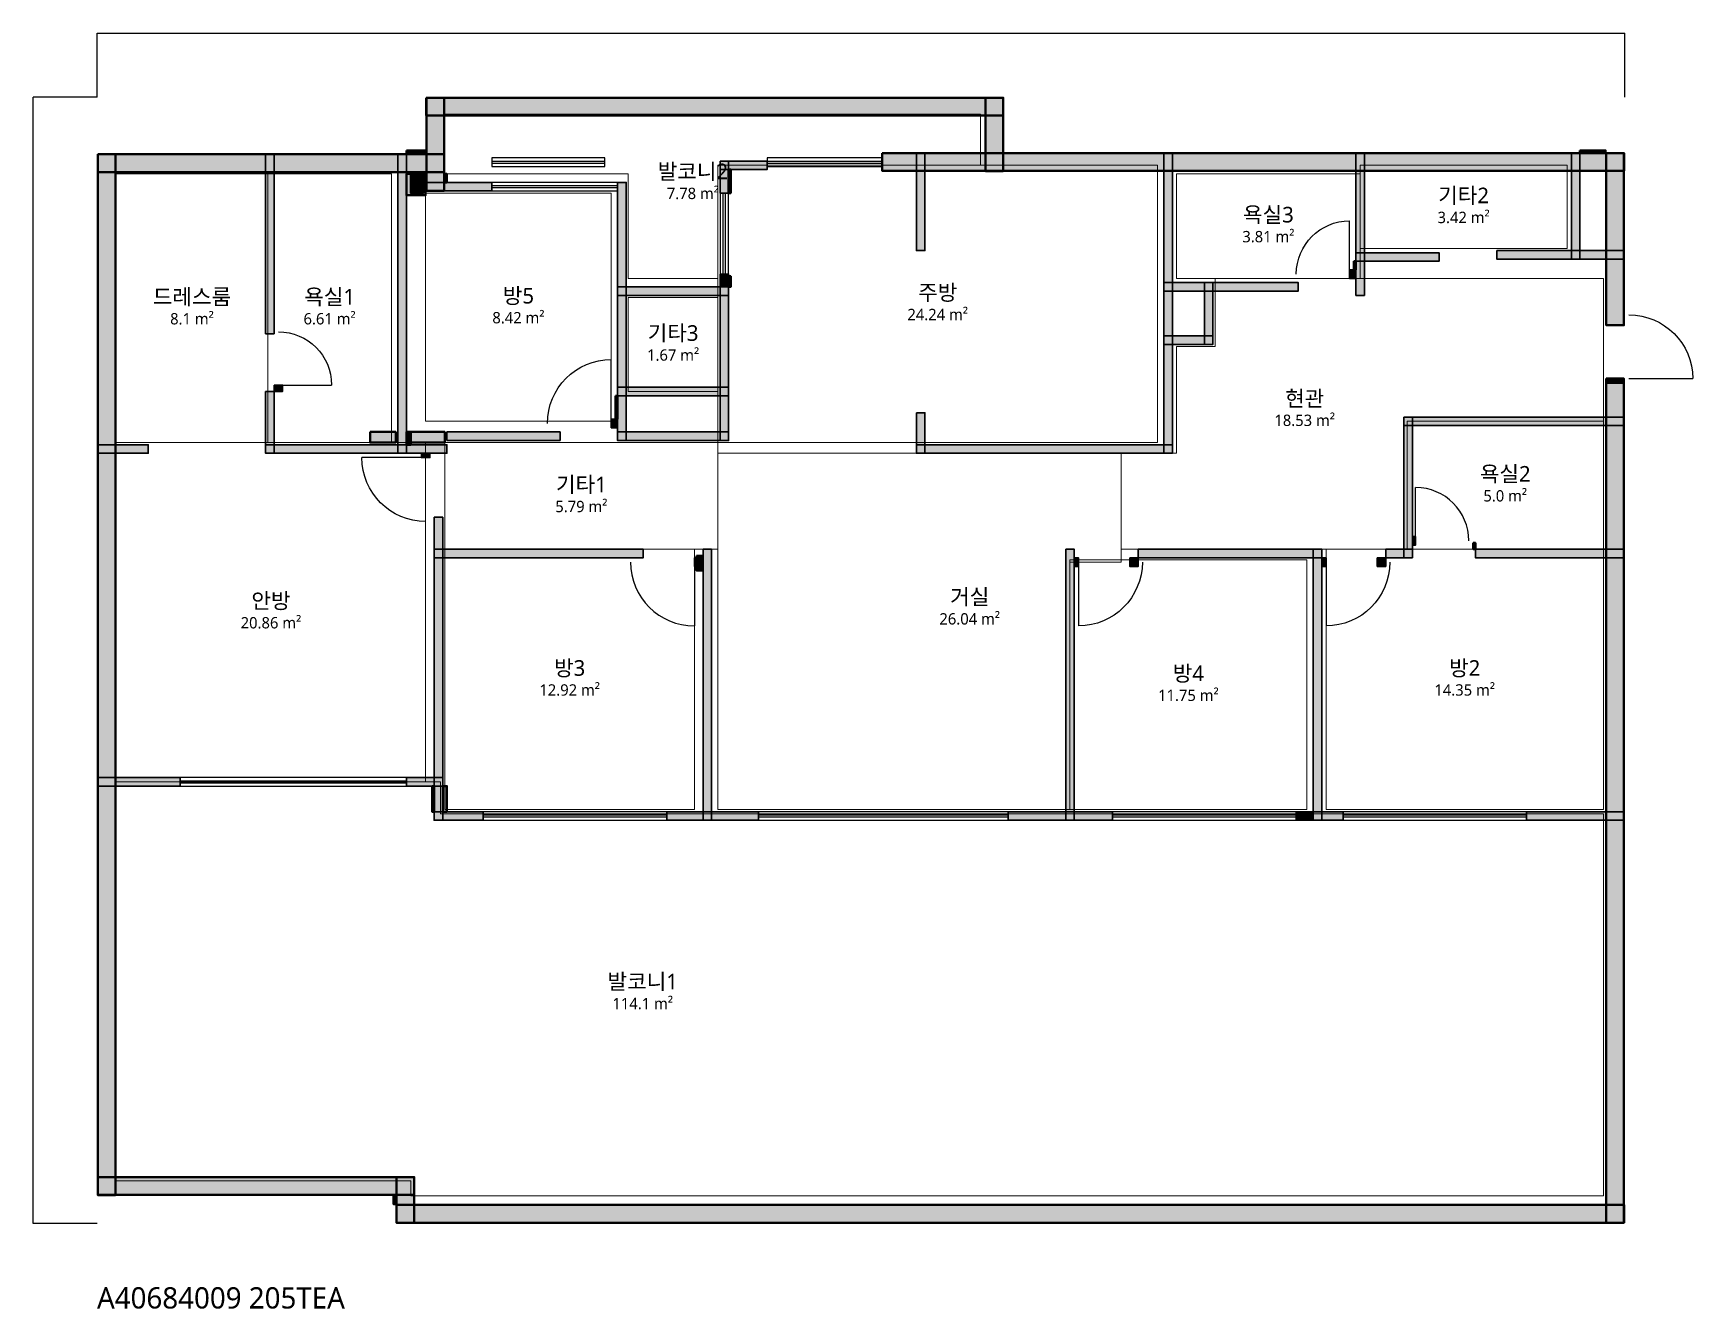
# Model space of a CAD drawing. Header units: millimetres. Extents: x -900 to 22500, y -1204 to 16784.
import ezdxf

# ---------------------------------------------------------------- set-up
doc = ezdxf.new("R2010")
doc.units = ezdxf.units.MM
for name, color, linetype, lineweight in [('A-ANNO-DIMS', 3, 'Continuous', 13), ('A-AREA', 9, 'Continuous', 13), ('A-AREA-IDEN', 7, 'Continuous', 18), ('A-DOOR', 4, 'Continuous', 25), ('A-GLAZ', 5, 'Continuous', 25), ('A-WALL-EXTR', 7, 'Continuous', 50), ('A-WALL-PATT', 8, 'Continuous', 9), ('A-WALL-PRTN', 8, 'Continuous', 35)]:
    doc.layers.add(name, color=color, linetype=linetype, lineweight=lineweight)
doc.styles.add('OpenSansCondensed-Light', font='OpenSansCondensed-Light.ttf')
doc.styles.get("Standard").update_dxf_attribs({"font": 'malgun.ttf'})
doc.dimstyles.new('EZDXF', dxfattribs={"dimtxt": 0.25, "dimasz": 0.175, "dimexe": 0.375, "dimexo": 0.125, "dimgap": 0.1, "dimtad": 1, "dimlfac": 100, "dimzin": 12, "dimdsep": 46, "dimtxsty": 'OpenSansCondensed-Light', "dimblk": 'ARCHTICK', "dimcen": 2.5, "dimazin": 3, "dimtfac": 0.5, "dimtmove": 2, "dimatfit": 3})

# ---------------------------------------------------------------- blocks, each defined once
blk = doc.blocks.new('JJ-DOOR-SWING')
blk.add_line((0, 0), (0, 1000))
blk.add_arc((0, 0), 1000, 0, 90)
blk = doc.blocks.new('JJ-WIN-DOUBLE')
for p, q in [((0, 120), (1000, 120)), ((0, -120), (1000, -120))]:
    blk.add_line(p, q)
blk.add_lwpolyline([(0, -500), (1000, -500), (1000, 500), (0, 500)], close=True)
blk = doc.blocks.new('_ARCHTICK')
at = {"color": 0, "linetype": 'BYBLOCK', "const_width": 0.15}
blk.add_lwpolyline([(-0.5, -0.5), (0.5, 0.5)], dxfattribs=at)

msp = doc.modelspace()

# ---------------------------------------------------------------- hatches: boundary and pattern name
at = {"layer": 'A-WALL-PATT'}
h = msp.add_hatch(color=8, dxfattribs=at)
h.dxf.hatch_style = 1
h.paths.add_polyline_path([(4641.8, 15873.4), (12776.2, 15873.4), (12776.2, 15623.4), (4641.8, 15623.4)])
h = msp.add_hatch(color=8, dxfattribs=at)
h.dxf.hatch_style = 1
h.paths.add_polyline_path([(4643.1, 15874.8), (4893.1, 15874.8), (4893.1, 14560.1), (4643.1, 14560.1)])
h = msp.add_hatch(color=8, dxfattribs=at)
h.dxf.hatch_style = 1
h.paths.add_polyline_path([(12524.9, 15874.8), (12774.9, 15874.8), (12774.9, 14839.9), (12524.9, 14839.9)])
h = msp.add_hatch(color=8, dxfattribs=at)
h.dxf.hatch_style = 1
h.paths.add_polyline_path([(9, 15076.2), (4894.5, 15076.2), (4894.5, 14826.2), (9, 14826.2)])
h = msp.add_hatch(color=8, dxfattribs=at)
h.dxf.hatch_style = 1
h.paths.add_polyline_path([(10.4, 15077.6), (260.4, 15077.6), (260.4, 400.1), (10.4, 400.1)])
h = msp.add_hatch(color=8, dxfattribs=at)
h.dxf.hatch_style = 1
h.paths.add_polyline_path([(2376.7, 15077.6), (2496.7, 15077.6), (2496.7, 12544.6), (2376.7, 12544.6)])
h = msp.add_hatch(color=8, dxfattribs=at)
h.dxf.hatch_style = 1
h.paths.add_polyline_path([(4241.9, 15077.6), (4361.9, 15077.6), (4361.9, 10859.9), (4241.9, 10859.9)])
h = msp.add_hatch(color=8, dxfattribs=at)
h.dxf.hatch_style = 1
h.paths.add_polyline_path([(4362, 15131.7), (4632.8, 15131.7), (4632.8, 15101.6), (4362, 15101.6)])
h = msp.add_hatch(color=8, dxfattribs=at)
h.dxf.hatch_style = 1
h.paths.add_polyline_path([(8784.2, 14981.1), (9446, 14981.1), (9446, 14861.1), (8784.2, 14861.1)])
h = msp.add_hatch(color=8, dxfattribs=at)
h.dxf.hatch_style = 1
h.paths.add_polyline_path([(8784.4, 14981.3), (8904.4, 14981.3), (8904.4, 14530.1), (8784.4, 14530.1)])
h = msp.add_hatch(color=8, dxfattribs=at)
h.dxf.hatch_style = 1
h.paths.add_polyline_path([(11070.5, 15091.3), (21530.3, 15091.3), (21530.3, 14841.3), (11070.5, 14841.3)])
h = msp.add_hatch(color=8, dxfattribs=at)
h.dxf.hatch_style = 1
h.paths.add_polyline_path([(11552, 15092.6), (11672, 15092.6), (11672, 13717.8), (11552, 13717.8)])
h = msp.add_hatch(color=8, dxfattribs=at)
h.dxf.hatch_style = 1
h.paths.add_polyline_path([(15041.6, 15092.6), (15161.6, 15092.6), (15161.6, 10859.9), (15041.6, 10859.9)])
h = msp.add_hatch(color=8, dxfattribs=at)
h.dxf.hatch_style = 1
h.paths.add_polyline_path([(17749.1, 15092.6), (17869.1, 15092.6), (17869.1, 13086.1), (17749.1, 13086.1)])
h = msp.add_hatch(color=8, dxfattribs=at)
h.dxf.hatch_style = 1
h.paths.add_polyline_path([(20787.5, 15092.6), (20907.5, 15092.6), (20907.5, 13597.5), (20787.5, 13597.5)])
h = msp.add_hatch(color=8, dxfattribs=at)
h.dxf.hatch_style = 1
h.paths.add_polyline_path([(20907.6, 15131.7), (21268.6, 15131.7), (21268.6, 15101.6), (20907.6, 15101.6)])
h = msp.add_hatch(color=8, dxfattribs=at)
h.dxf.hatch_style = 1
h.paths.add_polyline_path([(21279, 15092.6), (21529, 15092.6), (21529, 12664.9), (21279, 12664.9)])
h = msp.add_hatch(color=8, dxfattribs=at)
h.dxf.hatch_style = 1
h.paths.add_polyline_path([(4362, 14800.8), (4632.8, 14800.8), (4632.8, 14500), (4362, 14500)])
h = msp.add_hatch(color=8, dxfattribs=at)
h.dxf.hatch_style = 1
h.paths.add_polyline_path([(4422.2, 14800.8), (4632.8, 14800.8), (4632.8, 14740.6), (4422.2, 14740.6)])
h = msp.add_hatch(color=8, dxfattribs=at)
h.dxf.hatch_style = 1
h.paths.add_polyline_path([(4903.5, 14800.8), (4933.6, 14800.8), (4933.6, 14680.5), (4903.5, 14680.5)])
h = msp.add_hatch(color=8, dxfattribs=at)
h.dxf.hatch_style = 1
h.paths.add_polyline_path([(8784.4, 14861), (8904.4, 14861), (8904.4, 14530.1), (8784.4, 14530.1)])
h = msp.add_hatch(color=8, dxfattribs=at)
h.dxf.hatch_style = 1
h.paths.add_polyline_path([(8904.5, 14861), (8934.6, 14861), (8934.6, 14530.1), (8904.5, 14530.1)])
h = msp.add_hatch(color=8, dxfattribs=at)
h.dxf.hatch_style = 1
h.paths.add_polyline_path([(4422.2, 14740.6), (4422.2, 14530.1), (4602.7, 14530.1), (4602.7, 14740.6)])
h = msp.add_hatch(color=8, dxfattribs=at)
h.dxf.hatch_style = 1
h.paths.add_polyline_path([(4641.8, 14680.3), (5565.3, 14680.3), (5565.3, 14560.3), (4641.8, 14560.3)])
h = msp.add_hatch(color=8, dxfattribs=at)
h.dxf.hatch_style = 1
h.paths.add_polyline_path([(7340.4, 14680.5), (7460.4, 14680.5), (7460.4, 11040.4), (7340.4, 11040.4)])
h = msp.add_hatch(color=8, dxfattribs=at)
h.dxf.hatch_style = 1
h.paths.add_polyline_path([(17748.9, 13687.6), (18922.2, 13687.6), (18922.2, 13567.6), (17748.9, 13567.6)])
h = msp.add_hatch(color=8, dxfattribs=at)
h.dxf.hatch_style = 1
h.paths.add_polyline_path([(19734.4, 13717.6), (21530.3, 13717.6), (21530.3, 13597.6), (19734.4, 13597.6)])
h = msp.add_hatch(color=8, dxfattribs=at)
h.dxf.hatch_style = 1
h.paths.add_polyline_path([(8784.4, 13386.9), (8904.4, 13386.9), (8904.4, 11040.4), (8784.4, 11040.4)])
h = msp.add_hatch(color=8, dxfattribs=at)
h.dxf.hatch_style = 1
h.paths.add_polyline_path([(8784.4, 13386.9), (8904.4, 13386.9), (8904.4, 13206.4), (8784.4, 13206.4)])
h = msp.add_hatch(color=8, dxfattribs=at)
h.dxf.hatch_style = 1
h.paths.add_polyline_path([(8904.5, 13356.8), (8934.6, 13356.8), (8934.6, 13206.4), (8904.5, 13206.4)])
h = msp.add_hatch(color=8, dxfattribs=at)
h.dxf.hatch_style = 1
h.paths.add_polyline_path([(17658.7, 13446.9), (17748.9, 13446.9), (17748.9, 13326.9), (17658.7, 13326.9)])
h = msp.add_hatch(color=8, dxfattribs=at)
h.dxf.hatch_style = 1
h.paths.add_polyline_path([(17718.8, 13567.4), (17748.9, 13567.4), (17748.9, 13447.1), (17718.8, 13447.1)])
h = msp.add_hatch(color=8, dxfattribs=at)
h.dxf.hatch_style = 1
h.paths.add_polyline_path([(7340.2, 13206.2), (8904.5, 13206.2), (8904.5, 13086.2), (7340.2, 13086.2)])
h = msp.add_hatch(color=8, dxfattribs=at)
h.dxf.hatch_style = 1
h.paths.add_polyline_path([(15041.5, 13266.4), (16936.7, 13266.4), (16936.7, 13146.4), (15041.5, 13146.4)])
h = msp.add_hatch(color=8, dxfattribs=at)
h.dxf.hatch_style = 1
h.paths.add_polyline_path([(15613.2, 13266.6), (15733.2, 13266.6), (15733.2, 12394.2), (15613.2, 12394.2)])
h = msp.add_hatch(color=8, dxfattribs=at)
h.dxf.hatch_style = 1
h.paths.add_polyline_path([(15041.5, 12514.3), (15733.4, 12514.3), (15733.4, 12394.3), (15041.5, 12394.3)])
h = msp.add_hatch(color=8, dxfattribs=at)
h.dxf.hatch_style = 1
h.paths.add_polyline_path([(2376.7, 11732.3), (2496.7, 11732.3), (2496.7, 10859.9), (2376.7, 10859.9)])
h = msp.add_hatch(color=8, dxfattribs=at)
h.dxf.hatch_style = 1
h.paths.add_polyline_path([(2497, 11822.6), (2617, 11822.6), (2617, 11732.3), (2497, 11732.3)])
h = msp.add_hatch(color=8, dxfattribs=at)
h.dxf.hatch_style = 1
h.paths.add_polyline_path([(7340.2, 11792.3), (8904.5, 11792.3), (8904.5, 11672.3), (7340.2, 11672.3)])
h = msp.add_hatch(color=8, dxfattribs=at)
h.dxf.hatch_style = 1
h.paths.add_polyline_path([(21279, 11912.8), (21529, 11912.8), (21529, 11852.7), (21279, 11852.7)])
h = msp.add_hatch(color=8, dxfattribs=at)
h.dxf.hatch_style = 1
h.paths.add_polyline_path([(21279, 11852.7), (21529, 11852.7), (21529, 9), (21279, 9)])
h = msp.add_hatch(color=8, dxfattribs=at)
h.dxf.hatch_style = 1
h.paths.add_polyline_path([(7310.2, 11672.2), (7340.2, 11672.2), (7340.2, 11341.3), (7310.2, 11341.3)])
h = msp.add_hatch(color=8, dxfattribs=at)
h.dxf.hatch_style = 1
h.paths.add_polyline_path([(7250, 11341.1), (7340.2, 11341.1), (7340.2, 11221.1), (7250, 11221.1)])
h = msp.add_hatch(color=8, dxfattribs=at)
h.dxf.hatch_style = 1
h.paths.add_polyline_path([(11552, 11431.5), (11672, 11431.5), (11672, 10859.9), (11552, 10859.9)])
h = msp.add_hatch(color=8, dxfattribs=at)
h.dxf.hatch_style = 1
h.paths.add_polyline_path([(18425.8, 11371.2), (21530.3, 11371.2), (21530.3, 11251.2), (18425.8, 11251.2)])
h = msp.add_hatch(color=8, dxfattribs=at)
h.dxf.hatch_style = 1
h.paths.add_polyline_path([(18426, 11371.3), (18546, 11371.3), (18546, 9385.9), (18426, 9385.9)])
h = msp.add_hatch(color=8, dxfattribs=at)
h.dxf.hatch_style = 1
h.paths.add_polyline_path([(3850.6, 11160.8), (3850.6, 11010.3), (4211.6, 11010.3), (4211.6, 11160.8)])
h = msp.add_hatch(color=8, dxfattribs=at)
h.dxf.hatch_style = 1
h.paths.add_polyline_path([(4362, 11160.8), (4422.2, 11160.8), (4422.2, 10980.3), (4362, 10980.3)])
h = msp.add_hatch(color=8, dxfattribs=at)
h.dxf.hatch_style = 1
h.paths.add_polyline_path([(4422.2, 11160.8), (4422.2, 11010.3), (4903.5, 11010.3), (4903.5, 11160.8)])
h = msp.add_hatch(color=8, dxfattribs=at)
h.dxf.hatch_style = 1
h.paths.add_polyline_path([(4933.6, 11160.6), (6528, 11160.6), (6528, 11040.6), (4933.6, 11040.6)])
h = msp.add_hatch(color=8, dxfattribs=at)
h.dxf.hatch_style = 1
h.paths.add_polyline_path([(7340.2, 11160.6), (8904.5, 11160.6), (8904.5, 11040.6), (7340.2, 11040.6)])
h = msp.add_hatch(color=8, dxfattribs=at)
h.dxf.hatch_style = 1
h.paths.add_polyline_path([(9, 10980.1), (722, 10980.1), (722, 10860.1), (9, 10860.1)])
h = msp.add_hatch(color=8, dxfattribs=at)
h.dxf.hatch_style = 1
h.paths.add_polyline_path([(2376.6, 10980.1), (4933.6, 10980.1), (4933.6, 10860.1), (2376.6, 10860.1)])
h = msp.add_hatch(color=8, dxfattribs=at)
h.dxf.hatch_style = 1
h.paths.add_polyline_path([(4572.8, 10859.9), (4692.8, 10859.9), (4692.8, 10799.8), (4572.8, 10799.8)])
h = msp.add_hatch(color=8, dxfattribs=at)
h.dxf.hatch_style = 1
h.paths.add_polyline_path([(11551.8, 10980.1), (15161.8, 10980.1), (15161.8, 10860.1), (11551.8, 10860.1)])
h = msp.add_hatch(color=8, dxfattribs=at)
h.dxf.hatch_style = 1
h.paths.add_polyline_path([(4753.3, 9957.4), (4873.3, 9957.4), (4873.3, 5685.7), (4753.3, 5685.7)])
h = msp.add_hatch(color=8, dxfattribs=at)
h.dxf.hatch_style = 1
h.paths.add_polyline_path([(18546.1, 9686.5), (18591.2, 9686.5), (18591.2, 9566.5), (18546.1, 9566.5)])
h = msp.add_hatch(color=8, dxfattribs=at)
h.dxf.hatch_style = 1
h.paths.add_polyline_path([(19403.5, 9596.5), (19433.6, 9596.5), (19433.6, 9506.2), (19403.5, 9506.2)])
h = msp.add_hatch(color=8, dxfattribs=at)
h.dxf.hatch_style = 1
h.paths.add_polyline_path([(4753.1, 9506), (7701.2, 9506), (7701.2, 9386), (4753.1, 9386)])
h = msp.add_hatch(color=8, dxfattribs=at)
h.dxf.hatch_style = 1
h.paths.add_polyline_path([(8423.2, 9385.7), (8543.5, 9385.7), (8543.5, 9265.7), (8423.2, 9265.7)])
h = msp.add_hatch(color=8, dxfattribs=at)
h.dxf.hatch_style = 1
h.paths.add_polyline_path([(8453.3, 9416), (8543.5, 9416), (8543.5, 9385.9), (8453.3, 9385.9)])
h = msp.add_hatch(color=8, dxfattribs=at)
h.dxf.hatch_style = 1
h.paths.add_polyline_path([(8543.7, 9506.2), (8663.7, 9506.2), (8663.7, 5685.7), (8543.7, 5685.7)])
h = msp.add_hatch(color=8, dxfattribs=at)
h.dxf.hatch_style = 1
h.paths.add_polyline_path([(13657.8, 9506.2), (13777.8, 9506.2), (13777.8, 5685.7), (13657.8, 5685.7)])
h = msp.add_hatch(color=8, dxfattribs=at)
h.dxf.hatch_style = 1
h.paths.add_polyline_path([(13778, 9385.7), (13838.1, 9385.7), (13838.1, 9265.7), (13778, 9265.7)])
h = msp.add_hatch(color=8, dxfattribs=at)
h.dxf.hatch_style = 1
h.paths.add_polyline_path([(14560.1, 9385.7), (14680.5, 9385.7), (14680.5, 9265.7), (14560.1, 9265.7)])
h = msp.add_hatch(color=8, dxfattribs=at)
h.dxf.hatch_style = 1
h.paths.add_polyline_path([(14680.5, 9506), (17267.6, 9506), (17267.6, 9386), (14680.5, 9386)])
h = msp.add_hatch(color=8, dxfattribs=at)
h.dxf.hatch_style = 1
h.paths.add_polyline_path([(17147.4, 9506.2), (17267.4, 9506.2), (17267.4, 5685.7), (17147.4, 5685.7)])
h = msp.add_hatch(color=8, dxfattribs=at)
h.dxf.hatch_style = 1
h.paths.add_polyline_path([(17267.6, 9385.7), (17327.8, 9385.7), (17327.8, 9265.7), (17267.6, 9265.7)])
h = msp.add_hatch(color=8, dxfattribs=at)
h.dxf.hatch_style = 1
h.paths.add_polyline_path([(18049.8, 9385.7), (18170.1, 9385.7), (18170.1, 9265.7), (18049.8, 9265.7)])
h = msp.add_hatch(color=8, dxfattribs=at)
h.dxf.hatch_style = 1
h.paths.add_polyline_path([(18170.1, 9506), (18546.1, 9506), (18546.1, 9386), (18170.1, 9386)])
h = msp.add_hatch(color=8, dxfattribs=at)
h.dxf.hatch_style = 1
h.paths.add_polyline_path([(19433.6, 9506), (21530.3, 9506), (21530.3, 9386), (19433.6, 9386)])
h = msp.add_hatch(color=8, dxfattribs=at)
h.dxf.hatch_style = 1
h.paths.add_polyline_path([(8453.3, 9265.5), (8543.5, 9265.5), (8543.5, 9205.4), (8453.3, 9205.4)])
h = msp.add_hatch(color=8, dxfattribs=at)
h.dxf.hatch_style = 1
h.paths.add_polyline_path([(9, 6287.2), (1173.2, 6287.2), (1173.2, 6167.2), (9, 6167.2)])
h = msp.add_hatch(color=8, dxfattribs=at)
h.dxf.hatch_style = 1
h.paths.add_polyline_path([(4362, 6287.2), (4873.4, 6287.2), (4873.4, 6167.2), (4362, 6167.2)])
h = msp.add_hatch(color=8, dxfattribs=at)
h.dxf.hatch_style = 1
h.paths.add_polyline_path([(4723, 6167), (4753.1, 6167), (4753.1, 5806), (4723, 5806)])
h = msp.add_hatch(color=8, dxfattribs=at)
h.dxf.hatch_style = 1
h.paths.add_polyline_path([(4873.4, 6167), (4933.6, 6167), (4933.6, 5806), (4873.4, 5806)])
h = msp.add_hatch(color=8, dxfattribs=at)
h.dxf.hatch_style = 1
h.paths.add_polyline_path([(4753.1, 5805.8), (5445, 5805.8), (5445, 5685.8), (4753.1, 5685.8)])
h = msp.add_hatch(color=8, dxfattribs=at)
h.dxf.hatch_style = 1
h.paths.add_polyline_path([(8032.1, 5805.8), (9325.7, 5805.8), (9325.7, 5685.8), (8032.1, 5685.8)])
h = msp.add_hatch(color=8, dxfattribs=at)
h.dxf.hatch_style = 1
h.paths.add_polyline_path([(12845.4, 5805.8), (14319.5, 5805.8), (14319.5, 5685.8), (12845.4, 5685.8)])
h = msp.add_hatch(color=8, dxfattribs=at)
h.dxf.hatch_style = 1
h.paths.add_polyline_path([(16906.6, 5805.8), (17568.4, 5805.8), (17568.4, 5685.8), (16906.6, 5685.8)])
h = msp.add_hatch(color=8, dxfattribs=at)
h.dxf.hatch_style = 1
h.paths.add_polyline_path([(16906.6, 5805.8), (17147.3, 5805.8), (17147.3, 5685.8), (16906.6, 5685.8)])
h = msp.add_hatch(color=8, dxfattribs=at)
h.dxf.hatch_style = 1
h.paths.add_polyline_path([(17267.6, 5805.8), (17568.4, 5805.8), (17568.4, 5685.8), (17267.6, 5685.8)])
h = msp.add_hatch(color=8, dxfattribs=at)
h.dxf.hatch_style = 1
h.paths.add_polyline_path([(20155.6, 5805.8), (21530.3, 5805.8), (21530.3, 5685.8), (20155.6, 5685.8)])
h = msp.add_hatch(color=8, dxfattribs=at)
h.dxf.hatch_style = 1
h.paths.add_polyline_path([(9, 651.5), (4473.3, 651.5), (4473.3, 401.5), (9, 401.5)])
h = msp.add_hatch(color=8, dxfattribs=at)
h.dxf.hatch_style = 1
h.paths.add_polyline_path([(4222, 652.8), (4472, 652.8), (4472, 9), (4222, 9)])
h = msp.add_hatch(color=8, dxfattribs=at)
h.dxf.hatch_style = 1
h.paths.add_polyline_path([(4181.5, 391.1), (4211.6, 391.1), (4211.6, 270.7), (4181.5, 270.7)])
h = msp.add_hatch(color=8, dxfattribs=at)
h.dxf.hatch_style = 1
h.paths.add_polyline_path([(4220.6, 260.4), (21530.3, 260.4), (21530.3, 10.4), (4220.6, 10.4)])

# ---------------------------------------------------------------- linework, layer by layer
at = {"layer": 'A-AREA'}
for points in [[(8754.1, 14921.1), (8754.1, 13326.7), (7490.6, 13326.7), (7490.6, 14800.8), (4903.5, 14800.8), (4903.5, 15643.1), (12454.3, 15643.1), (12454.3, 14921.1)], [(270.7, 11010.3), (270.7, 14800.8), (2406.6, 14800.8), (2406.6, 11010.3)], [(4151.4, 11010.3), (2406.6, 11010.3), (2406.6, 14800.8), (4151.4, 14800.8)], [(8754.1, 14921.1), (14951.2, 14921.1), (14951.2, 11010.3), (8754.1, 11010.3)], [(15222, 13326.7), (15222, 14800.8), (17809.1, 14800.8), (17809.1, 13326.7)], [(17809.1, 13747.9), (17809.1, 14921.1), (20727.1, 14921.1), (20727.1, 13747.9)], [(4632.8, 11311.2), (4632.8, 14530.1), (7250, 14530.1), (7250, 11311.2)], [(18470.9, 11311.2), (18470.9, 9506.2), (14439.8, 9506.2), (14439.8, 10859.9), (15222, 10859.9), (15222, 12364.1), (15763.5, 12364.1), (15763.5, 13326.7), (21238.5, 13326.7), (21238.5, 11311.2)], [(7490.6, 13056), (7490.6, 11732.3), (8754.1, 11732.3), (8754.1, 13056)], [(18470.9, 9506.2), (18470.9, 11311.2), (21238.5, 11311.2), (21238.5, 9506.2)], [(4632.8, 11010.3), (4632.8, 6227.2), (270.7, 6227.2), (270.7, 11010.3)], [(4903.5, 9506.2), (4903.5, 11010.3), (8754.1, 11010.3), (8754.1, 9506.2)], [(8754.1, 10859.9), (8754.1, 5836.1), (13717.8, 5836.1), (13717.8, 9325.7), (14439.8, 9325.7), (14439.8, 10859.9)], [(4903.5, 5836.1), (4903.5, 9506.2), (8423.2, 9506.2), (8423.2, 5836.1)], [(17327.8, 5836.1), (17327.8, 9506.2), (21238.5, 9506.2), (21238.5, 5836.1)], [(13717.8, 5836.1), (13717.8, 9355.8), (17057, 9355.8), (17057, 5836.1)], [(270.7, 6227.2), (270.7, 601.7), (4422.2, 601.7), (4422.2, 391.1), (21238.5, 391.1), (21238.5, 5775.9), (4843.4, 5775.9), (4843.4, 6227.2)]]:
    msp.add_lwpolyline(points, close=True, dxfattribs=at)
at = {"layer": 'A-WALL-EXTR'}
for points in [[(4641.8, 15873.4), (12776.2, 15873.4), (12776.2, 15623.4), (4641.8, 15623.4)], [(4643.1, 15874.8), (4893.1, 15874.8), (4893.1, 14560.1), (4643.1, 14560.1)], [(12524.9, 15874.8), (12774.9, 15874.8), (12774.9, 14839.9), (12524.9, 14839.9)], [(9, 15076.2), (4894.5, 15076.2), (4894.5, 14826.2), (9, 14826.2)], [(10.4, 15077.6), (260.4, 15077.6), (260.4, 400.1), (10.4, 400.1)], [(4362, 15131.7), (4632.8, 15131.7), (4632.8, 15101.6), (4362, 15101.6)], [(11070.5, 15091.3), (21530.3, 15091.3), (21530.3, 14841.3), (11070.5, 14841.3)], [(20907.6, 15131.7), (21268.6, 15131.7), (21268.6, 15101.6), (20907.6, 15101.6)], [(21279, 15092.6), (21529, 15092.6), (21529, 12664.9), (21279, 12664.9)], [(4362, 14800.8), (4632.8, 14800.8), (4632.8, 14500), (4362, 14500)], [(4422.2, 14800.8), (4632.8, 14800.8), (4632.8, 14740.6), (4422.2, 14740.6)], [(4903.5, 14800.8), (4933.6, 14800.8), (4933.6, 14680.5), (4903.5, 14680.5)], [(8904.5, 14861), (8934.6, 14861), (8934.6, 14530.1), (8904.5, 14530.1)], [(4422.2, 14740.6), (4422.2, 14530.1), (4602.7, 14530.1), (4602.7, 14740.6)], [(8904.5, 13356.8), (8934.6, 13356.8), (8934.6, 13206.4), (8904.5, 13206.4)], [(17718.8, 13567.4), (17748.9, 13567.4), (17748.9, 13447.1), (17718.8, 13447.1)], [(21279, 11912.8), (21529, 11912.8), (21529, 11852.7), (21279, 11852.7)], [(21279, 11852.7), (21529, 11852.7), (21529, 9), (21279, 9)], [(7310.2, 11672.2), (7340.2, 11672.2), (7340.2, 11341.3), (7310.2, 11341.3)], [(3850.6, 11160.8), (3850.6, 11010.3), (4211.6, 11010.3), (4211.6, 11160.8)], [(4362, 11160.8), (4422.2, 11160.8), (4422.2, 10980.3), (4362, 10980.3)], [(4422.2, 11160.8), (4422.2, 11010.3), (4903.5, 11010.3), (4903.5, 11160.8)], [(19403.5, 9596.5), (19433.6, 9596.5), (19433.6, 9506.2), (19403.5, 9506.2)], [(8453.3, 9416), (8543.5, 9416), (8543.5, 9385.9), (8453.3, 9385.9)], [(8453.3, 9265.5), (8543.5, 9265.5), (8543.5, 9205.4), (8453.3, 9205.4)], [(4723, 6167), (4753.1, 6167), (4753.1, 5806), (4723, 5806)], [(4873.4, 6167), (4933.6, 6167), (4933.6, 5806), (4873.4, 5806)], [(9, 651.5), (4473.3, 651.5), (4473.3, 401.5), (9, 401.5)], [(4222, 652.8), (4472, 652.8), (4472, 9), (4222, 9)], [(4181.5, 391.1), (4211.6, 391.1), (4211.6, 270.7), (4181.5, 270.7)], [(4220.6, 260.4), (21530.3, 260.4), (21530.3, 10.4), (4220.6, 10.4)]]:
    msp.add_lwpolyline(points, close=True, dxfattribs=at)
at = {"layer": 'A-WALL-PRTN'}
for points in [[(2376.7, 15077.6), (2496.7, 15077.6), (2496.7, 12544.6), (2376.7, 12544.6)], [(4241.9, 15077.6), (4361.9, 15077.6), (4361.9, 10859.9), (4241.9, 10859.9)], [(8784.2, 14981.1), (9446, 14981.1), (9446, 14861.1), (8784.2, 14861.1)], [(8784.4, 14981.3), (8904.4, 14981.3), (8904.4, 14530.1), (8784.4, 14530.1)], [(11552, 15092.6), (11672, 15092.6), (11672, 13717.8), (11552, 13717.8)], [(15041.6, 15092.6), (15161.6, 15092.6), (15161.6, 10859.9), (15041.6, 10859.9)], [(17749.1, 15092.6), (17869.1, 15092.6), (17869.1, 13086.1), (17749.1, 13086.1)], [(20787.5, 15092.6), (20907.5, 15092.6), (20907.5, 13597.5), (20787.5, 13597.5)], [(8784.4, 14861), (8904.4, 14861), (8904.4, 14530.1), (8784.4, 14530.1)], [(4641.8, 14680.3), (5565.3, 14680.3), (5565.3, 14560.3), (4641.8, 14560.3)], [(7340.4, 14680.5), (7460.4, 14680.5), (7460.4, 11040.4), (7340.4, 11040.4)], [(17748.9, 13687.6), (18922.2, 13687.6), (18922.2, 13567.6), (17748.9, 13567.6)], [(19734.4, 13717.6), (21530.3, 13717.6), (21530.3, 13597.6), (19734.4, 13597.6)], [(8784.4, 13386.9), (8904.4, 13386.9), (8904.4, 11040.4), (8784.4, 11040.4)], [(8784.4, 13386.9), (8904.4, 13386.9), (8904.4, 13206.4), (8784.4, 13206.4)], [(17658.7, 13446.9), (17748.9, 13446.9), (17748.9, 13326.9), (17658.7, 13326.9)], [(7340.2, 13206.2), (8904.5, 13206.2), (8904.5, 13086.2), (7340.2, 13086.2)], [(15041.5, 13266.4), (16936.7, 13266.4), (16936.7, 13146.4), (15041.5, 13146.4)], [(15613.2, 13266.6), (15733.2, 13266.6), (15733.2, 12394.2), (15613.2, 12394.2)], [(15041.5, 12514.3), (15733.4, 12514.3), (15733.4, 12394.3), (15041.5, 12394.3)], [(2376.7, 11732.3), (2496.7, 11732.3), (2496.7, 10859.9), (2376.7, 10859.9)], [(2497, 11822.6), (2617, 11822.6), (2617, 11732.3), (2497, 11732.3)], [(7340.2, 11792.3), (8904.5, 11792.3), (8904.5, 11672.3), (7340.2, 11672.3)], [(7250, 11341.1), (7340.2, 11341.1), (7340.2, 11221.1), (7250, 11221.1)], [(11552, 11431.5), (11672, 11431.5), (11672, 10859.9), (11552, 10859.9)], [(18425.8, 11371.2), (21530.3, 11371.2), (21530.3, 11251.2), (18425.8, 11251.2)], [(18426, 11371.3), (18546, 11371.3), (18546, 9385.9), (18426, 9385.9)], [(4933.6, 11160.6), (6528, 11160.6), (6528, 11040.6), (4933.6, 11040.6)], [(7340.2, 11160.6), (8904.5, 11160.6), (8904.5, 11040.6), (7340.2, 11040.6)], [(9, 10980.1), (722, 10980.1), (722, 10860.1), (9, 10860.1)], [(2376.6, 10980.1), (4933.6, 10980.1), (4933.6, 10860.1), (2376.6, 10860.1)], [(4572.8, 10859.9), (4692.8, 10859.9), (4692.8, 10799.8), (4572.8, 10799.8)], [(11551.8, 10980.1), (15161.8, 10980.1), (15161.8, 10860.1), (11551.8, 10860.1)], [(4753.3, 9957.4), (4873.3, 9957.4), (4873.3, 5685.7), (4753.3, 5685.7)], [(18546.1, 9686.5), (18591.2, 9686.5), (18591.2, 9566.5), (18546.1, 9566.5)], [(4753.1, 9506), (7701.2, 9506), (7701.2, 9386), (4753.1, 9386)], [(8423.2, 9385.7), (8543.5, 9385.7), (8543.5, 9265.7), (8423.2, 9265.7)], [(8543.7, 9506.2), (8663.7, 9506.2), (8663.7, 5685.7), (8543.7, 5685.7)], [(13657.8, 9506.2), (13777.8, 9506.2), (13777.8, 5685.7), (13657.8, 5685.7)], [(13778, 9385.7), (13838.1, 9385.7), (13838.1, 9265.7), (13778, 9265.7)], [(14560.1, 9385.7), (14680.5, 9385.7), (14680.5, 9265.7), (14560.1, 9265.7)], [(14680.5, 9506), (17267.6, 9506), (17267.6, 9386), (14680.5, 9386)], [(17147.4, 9506.2), (17267.4, 9506.2), (17267.4, 5685.7), (17147.4, 5685.7)], [(17267.6, 9385.7), (17327.8, 9385.7), (17327.8, 9265.7), (17267.6, 9265.7)], [(18049.8, 9385.7), (18170.1, 9385.7), (18170.1, 9265.7), (18049.8, 9265.7)], [(18170.1, 9506), (18546.1, 9506), (18546.1, 9386), (18170.1, 9386)], [(19433.6, 9506), (21530.3, 9506), (21530.3, 9386), (19433.6, 9386)], [(9, 6287.2), (1173.2, 6287.2), (1173.2, 6167.2), (9, 6167.2)], [(4362, 6287.2), (4873.4, 6287.2), (4873.4, 6167.2), (4362, 6167.2)], [(4753.1, 5805.8), (5445, 5805.8), (5445, 5685.8), (4753.1, 5685.8)], [(8032.1, 5805.8), (9325.7, 5805.8), (9325.7, 5685.8), (8032.1, 5685.8)], [(12845.4, 5805.8), (14319.5, 5805.8), (14319.5, 5685.8), (12845.4, 5685.8)], [(16906.6, 5805.8), (17568.4, 5805.8), (17568.4, 5685.8), (16906.6, 5685.8)], [(16906.6, 5805.8), (17147.3, 5805.8), (17147.3, 5685.8), (16906.6, 5685.8)], [(17267.6, 5805.8), (17568.4, 5805.8), (17568.4, 5685.8), (17267.6, 5685.8)], [(20155.6, 5805.8), (21530.3, 5805.8), (21530.3, 5685.8), (20155.6, 5685.8)]]:
    msp.add_lwpolyline(points, close=True, dxfattribs=at)

# ---------------------------------------------------------------- block references
at = {"layer": 'A-DOOR'}
for p, xscale, yscale, rotation in [((17658.7, 13386.9), 0.75, -0.75, 180), ((21599.5, 11912.8), 0.9, -0.9, 90), ((2557, 11822.6), 0.75, -0.75, 90), ((7250, 11281.1), 0.9, -0.9, 180), ((4632.8, 10799.8), 0.9, -0.9, -90), ((8423.2, 9325.7), 0.9, 0.9, 180)]:
    msp.add_blockref('JJ-DOOR-SWING', p, dxfattribs=dict(at, xscale=xscale, yscale=yscale, rotation=rotation))
for p, xscale, yscale in [((18591.2, 9626.5), 0.75, 0.75), ((13838.1, 9325.7), 0.9, -0.9), ((17327.8, 9325.7), 0.9, -0.9)]:
    msp.add_blockref('JJ-DOOR-SWING', p, dxfattribs=dict(at, xscale=xscale, yscale=yscale))
at = {"layer": 'A-GLAZ'}
for p, xscale, yscale in [((5565.3, 14966.3), 1.5943999999999996, 0.12), ((9446, 14966.3), 1.6245, 0.12), ((5565.3, 14620.3), 1.7748999999999997, 0.12033168810491336), ((1173.2, 6227.2), 3.1888, 0.12033168810491336), ((5445, 5745.8), 2.5871000000000004, 0.12033168810491336), ((9325.7, 5745.8), 3.519699999999999, 0.12033168810491336), ((14319.5, 5745.8), 2.5870999999999986, 0.12033168810491336), ((17568.4, 5745.8), 2.587199999999997, 0.12033168810491336)]:
    msp.add_blockref('JJ-WIN-DOUBLE', p, dxfattribs=dict(at, xscale=xscale, yscale=yscale))
at = {"layer": 'A-GLAZ', "xscale": 1.1432000000000007, "yscale": 0.12033168810491336, "rotation": 90}
msp.add_blockref('JJ-WIN-DOUBLE', (8844.4, 13386.9), dxfattribs=at)

# ---------------------------------------------------------------- texts
at = {"layer": 'A-AREA-IDEN'}
for s, insert, char_height, attachment_point in [('발코니2', (8400.625, 14822.925), 220, 5), ('7.78 m²', (8400.625, 14522.925), 160, 5), ('기타2', (19268.1, 14484.5), 220, 5), ('욕실3', (16515.55, 14213.75), 220, 5), ('3.42 m²', (19268.1, 14184.5), 160, 5), ('3.81 m²', (16515.55, 13913.75), 160, 5), ('드레스룸', (1338.65, 13055.55), 220, 5), ('욕실1', (3279, 13055.55), 220, 5), ('방5', (5941.4, 13070.65), 220, 5), ('주방', (11852.65, 13115.7), 220, 5), ('8.42 m²', (5941.4, 12770.65), 160, 5), ('24.24 m²', (11852.65, 12815.7), 160, 5), ('8.1 m²', (1338.65, 12755.55), 160, 5), ('6.61 m²', (3279, 12755.55), 160, 5), ('기타3', (8122.35, 12544.15), 220, 5), ('1.67 m²', (8122.35, 12244.15), 160, 5), ('현관', (17026.94, 11623.62), 220, 5), ('18.53 m²', (17026.94, 11323.62), 160, 5), ('기타1', (6828.8, 10408.25), 220, 5), ('욕실2', (19854.7, 10558.7), 220, 5), ('5.0 m²', (19854.7, 10258.7), 160, 5), ('5.79 m²', (6828.8, 10108.25), 160, 5), ('안방', (2451.75, 8768.75), 220, 5), ('거실', (12303.9, 8823.9), 220, 5), ('20.86 m²', (2451.75, 8468.75), 160, 5), ('26.04 m²', (12303.9, 8523.9), 160, 5), ('방3', (6663.35, 7821.15), 220, 5), ('방2', (19283.15, 7821.15), 220, 5), ('방4', (15387.4, 7745.95), 220, 5), ('12.92 m²', (6663.35, 7521.15), 160, 5), ('11.75 m²', (15387.4, 7445.95), 160, 5), ('14.35 m²', (19283.15, 7521.15), 160, 5), ('발코니1', (7693.7, 3398.975), 220, 5), ('114.1 m²', (7693.7, 3098.975), 160, 5), ('A40684009 205TEA', (0, -900), 300, 1)]:
    msp.add_mtext(s, dxfattribs=dict(at, insert=insert, char_height=char_height, attachment_point=attachment_point))

# ---------------------------------------------------------------- dimensions: what is measured, and where the dimension line sits
at = {"layer": 'A-ANNO-DIMS'}
msp.add_linear_dim(base=(0, 16783.7828298486), p1=(0, 15883.7828298486), p2=(21539.3721707795, 15883.7828298486), dimstyle='EZDXF', dxfattribs=at).render()
msp.add_linear_dim(base=(-900, 0), p1=(0, 0), p2=(0, 15883.78283), angle=90, dimstyle='EZDXF', dxfattribs=at).render()

doc.saveas('drawing.dxf')
